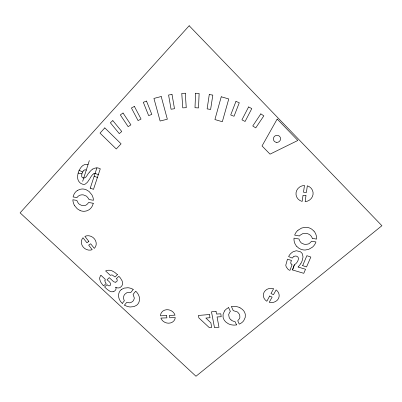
<?xml version="1.0" encoding="UTF-8"?>
<svg xmlns="http://www.w3.org/2000/svg" width="402" height="402" viewBox="0 0 402 402"><rect width="100%" height="100%" fill="white"/><g stroke="black" fill="none" stroke-linecap="round" stroke-linejoin="round"><path stroke-width="0.6" d="M88.038 164.619A6.432 5.849 48.7 0 0 84.656 164.589C81.455 165.699 79.712 168.971 78.546 171.94A30.034 27.537 45.1 0 0 78.149 173.071C77.355 176.227 77.084 180.171 79.762 182.538A7.392 6.703 47.5 0 0 81.103 183.558L82.943 184.327L84.35 184.387A4.256 3.849 47.1 0 0 85.45 183.955L87.43 182.252L89.611 179.031M83.646 170.674A9.879 8.99 47.2 0 0 81.892 173.875L81.696 176.357A2.01 1.819 47.8 0 0 81.832 176.754L81.897 176.885A2.392 2.171 47.8 0 0 82.822 177.865C86.335 179.227 87.334 173.674 89.551 172.076M82.671 181.317L89.339 160.554M90.154 188.468L96.912 167.86A8.362 7.643 47.2 0 1 100.284 168.785L93.485 189.367L90.289 188.051M298.093 267.034L305.535 269.255L303.766 273.315L292.505 269.948L294.199 265.225M292.505 269.948L294.37 264.777M302.636 265.702L306.867 255.682L310.841 257.069L306.535 266.958L302.671 265.616M300.892 263.37L301.239 262.757A19.03 17.487 1.4 0 0 302.123 260.848L303.013 257.064L302.45 254.029A6.186 5.658 -0.7 0 0 300.766 252.064A5.065 4.638 -0.9 0 0 300.133 251.632L296.304 250.737L293.093 251.747A17.964 16.326 -1 0 0 290.993 253.345L290.113 254.245A8.814 8.05 -0.5 0 0 288.782 256.335L288.671 256.622L292.309 258.104L292.571 257.682A6.035 5.507 -0.3 0 1 293.601 256.752M89.847 178.634L90.897 176.875A29.386 27.024 42.6 0 1 91.5 175.955L92.721 174.493A6.573 6.005 46.6 0 1 93.505 173.885M224.522 310.977L223.095 314.274L223.07 317.113A9.553 8.477 12.7 0 0 224.638 320.69L225.979 322.158L228.386 323.786A11.738 10.427 12.6 0 0 236.557 324.881M122.278 303.43L124.354 300.766A9.306 8.201 27.4 0 1 123.781 299.289L123.63 298.631A6.382 5.618 27.7 0 1 123.6 296.907L123.922 295.736A7.442 6.553 27.5 0 1 124.736 294.314L127.007 292.606L129.72 292.334A9.145 8.035 27.5 0 1 130.796 292.515L133.223 289.4M124.509 305.118L126.665 302.43L129.57 302.817A5.211 4.588 27.8 0 0 130.831 302.55L132.479 301.59A6.829 6.01 28 0 0 133.484 300.455L134.193 298.741A5.191 4.568 27.8 0 0 134.263 297.872L133.112 294.385L135.68 291.184A11.472 10.09 27.8 0 1 139.509 298.229L139.368 300.847L138.801 302.555A9.341 8.221 27.6 0 1 136.449 305.374L133.886 306.62L130.137 306.982A11.532 10.161 27.8 0 1 124.514 305.108M83.626 170.659L84.842 169.755A1.156 1.05 48.7 0 1 85.139 169.744L85.365 169.785A2.467 2.241 48.5 0 1 86.229 170.242M297.982 230.245L301.691 228.024L305.093 227.326A10.372 9.573 -4.5 0 1 309.656 228.06L311.635 229.075L313.972 231.13M121.55 289.41L124.112 288.128L127.891 287.737A11.477 10.095 27.9 0 1 133.218 289.41M293.596 256.742C295.731 254.742 299.807 257.049 298.173 260.004A9.748 8.934 0.8 0 1 294.38 264.797M92.837 169.061L94.947 168.121L96.912 167.86M77.43 190.453L80.028 189.302L82.038 189A9.934 8.955 44.1 0 1 86.264 189.774L89.098 191.498L91.807 194.724A12.201 10.98 44 0 1 93.465 200.271L88.988 199.538A9.713 8.728 43.7 0 0 88.495 198.498L86.556 196.186L83.49 194.93A7.894 7.105 43.5 0 0 81.606 194.854L80.269 195.111A6.774 6.095 43.7 0 0 78.616 195.94L78.073 196.377A9.854 8.874 43.2 0 0 76.993 197.583L73.104 196.95A12.176 10.975 43.8 0 1 77.415 190.427M113.093 291.726L111.716 291.787A5.367 4.718 30.6 0 1 110.168 291.415L107.711 289.777A30.823 27.542 30.6 0 1 104.887 287.229L104.62 286.958L107.053 284.631A5.417 4.774 31.1 0 0 108.088 285.541C108.927 286.209 110.329 285.802 110.59 284.742C110.997 282.49 108.259 281.008 107.058 279.742L109.254 277.636L113.399 281.511A3.824 3.382 30.9 0 0 114.248 281.988L115.63 282.214M93.264 203.281L88.611 202.472L87.475 203.98L85.963 205.11A5.512 4.965 43.8 0 1 85.073 205.447L82.988 205.613A7.261 6.543 44.1 0 1 81.269 205.241L79.315 204.216A5.538 4.985 43.9 0 1 78.274 203.216L76.832 200.432L72.868 199.744A12.236 11.025 43.7 0 0 74.591 205.658M312.334 238.341L316.53 239.11A12.708 11.723 -4 0 0 313.997 231.115M78.149 173.071L81.918 173.88M95.128 173.393L98.334 174.689M94.179 176.197L97.4 177.523M80.088 210.517L77.29 208.819L74.601 205.653M78.882 170.192L82.681 172.026M239.969 307.751L242.406 309.404L243.753 310.892A9.573 8.497 12.2 0 1 245.295 314.52L245.235 317.369L243.748 320.655A11.799 10.482 12.5 0 1 239.235 324.112L237.738 320.746L239.517 318.61A5.337 4.734 12.4 0 0 239.873 317.424L239.763 315.5A6.985 6.196 12.6 0 0 239.17 313.997L237.894 312.394A5.316 4.718 12.4 0 0 237.1 311.811L233.255 310.671L231.472 306.676M231.06 319.922L230.11 318.962A7.633 6.774 12.2 0 1 229.17 317.449L228.658 314.59L229.698 312.218A9.387 8.321 12 0 1 230.381 311.449L228.622 307.625M296.606 246.245L298.917 248.265L300.872 249.265A10.346 9.532 -3.9 0 0 305.369 250.004L308.736 249.335L312.434 247.18A12.763 11.774 -3.9 0 0 315.942 241.959L311.666 241.215L309.369 243.451A5.789 5.332 -4.3 0 1 308.002 244.064L305.701 244.371A7.583 6.995 -4.5 0 1 303.827 244.12L301.736 243.21A5.754 5.306 -4.2 0 1 300.927 242.557L299.711 240.904L298.987 239.014L294.008 238.145A12.738 11.738 -4.4 0 0 296.581 246.265M291.133 263.903L291.018 263.742A1.824 1.663 0.6 0 1 290.872 263.456L290.777 262.476A3.698 3.372 0.3 0 1 291.013 261.627L291.485 260.441L287.46 259.179L285.782 265.199A8.643 7.879 0.4 0 0 286.375 267.089L288.003 269.275A6.005 5.472 0.9 0 0 289.968 270.36L292.113 264.672A3.131 2.854 0.4 0 1 291.123 263.913M236.567 324.916L235.054 321.63A9.542 8.482 12.1 0 1 233.381 321.208L232.693 320.932A6.538 5.804 12.3 0 1 231.055 319.927M115.741 287.179L116.042 288.184A3.724 3.276 30.4 0 1 116.007 288.988L115.942 289.264A4.342 3.819 30.5 0 1 115.032 290.601A5.412 4.759 30.7 0 1 113.113 291.772M300.927 263.385A27.125 25.03 2.4 0 1 298.073 267.018M312.334 238.346A10.281 9.472 -3.4 0 0 311.58 236.763L311.148 236.135A7.075 6.517 -4.1 0 0 309.691 234.723L308.389 233.999A8.246 7.593 -3.8 0 0 306.43 233.401L302.922 233.547L300.264 235.135A10.156 9.341 -4.2 0 0 299.46 235.989L294.666 235.11A12.748 11.748 -4.5 0 1 297.977 230.235M231.487 306.711A11.748 10.417 12.4 0 1 239.984 307.726M224.517 310.972A11.748 10.417 12.4 0 1 228.627 307.636M121.55 289.41A9.346 8.231 28.1 0 0 119.228 292.269L118.685 293.988L118.61 296.606A11.477 10.11 27.8 0 0 122.303 303.404M80.088 210.517A9.909 8.919 43.6 0 0 84.254 211.291L86.244 211.01L88.827 209.899A12.196 10.975 44 0 0 93.224 203.271M115.6 282.119A2.357 2.085 30.9 0 0 117.228 279.938L117.103 279.641A2.633 2.327 30.8 0 0 116.354 278.697L118.826 276.335L119.233 276.722A13.447 11.834 30.9 0 1 120.399 278.008L122.163 280.968L122.625 283.526A5.281 4.668 30.3 0 1 122.469 284.435L122.334 284.842A6.759 5.975 30.5 0 1 120.836 286.922A7.075 6.251 30.6 0 1 119.665 287.716A4.332 3.824 30.2 0 1 115.781 287.254M93.56 173.95A2.92 2.668 47.2 0 1 95.118 173.322M89.581 172.096A18.17 16.643 45.3 0 1 92.782 168.991M104.952 280.641L104.952 280.767A3.467 3.055 31.5 0 0 105.364 282.33L106.168 283.425L103.626 285.862A18.07 16.025 31.3 0 1 102.455 284.631L100.475 281.782L99.606 278.752A5.362 4.723 32 0 1 99.676 277.847L100.329 276.104A10.633 9.372 31.3 0 1 100.897 275.224L105.239 279.279L104.952 280.641M195.583 93.234L194.995 107.721L198.513 107.927L199.131 93.425L195.583 93.234M305.982 195.618L305.158 201.663A8.598 8.105 -12 0 0 313.057 194.422A8.598 8.105 -12 0 0 307.314 185.819L306.404 192.518L303.495 192.196L304.48 185.453A8.598 8.105 -12 0 0 296.053 192.648A8.598 8.105 -12 0 0 302.143 201.427L303.038 195.297L305.982 195.618M209.286 94.525L207.12 108.882L210.618 109.46L212.814 95.098L209.286 94.525M221.241 96.781L214.909 119.555L222.326 121.711L228.768 98.952L221.241 96.781M235.939 101.415L230.708 114.977L234.029 116.273L239.29 102.721L235.939 101.415M248.602 106.927L241.924 119.836L245.094 121.469L251.803 108.58L248.602 106.927M269.672 296.003L266.838 301.264A7.945 7.13 6.3 0 1 264.104 292.194A7.945 7.13 6.3 0 1 273.626 288.666L270.988 293.555L273.471 294.681L276.134 289.897A7.945 7.13 6.3 0 1 278.37 298.746A7.945 7.13 6.3 0 1 269.234 302.289L272.119 297.108L269.672 296.003M277.189 119.032L262.034 145.956L270.038 154.147L297.852 140.454L277.189 119.032M260.838 113.872L252.763 125.957L255.737 127.911L263.833 115.851L260.838 113.872M189.176 25.748L20.1 212.844L195.985 376.252L381.9 225.708L189.176 25.748M104.801 127.881L100.028 133.117L116.273 148.976L121.087 143.831L104.801 127.881M117.459 274.682L115.052 276.983L112.238 275.033A2.231 1.975 31.5 0 0 111.329 274.993L110.349 275.38L105.605 270.943A8.583 7.578 31.6 0 1 109.203 270.229L109.59 270.255A7.583 6.703 31.7 0 1 111.977 270.807L114.766 272.385L117.459 274.682M112.841 120.615L110.349 122.756L119.263 133.615L121.766 131.504L112.841 120.615M88.857 241.436L86.887 242.788L83.018 237.748A7.764 6.904 37.5 0 0 82.988 246.818A7.764 6.904 37.5 0 0 92.199 249.702L88.686 245.13L90.681 243.763L94.299 248.386A7.764 6.904 37.5 0 0 94.545 238.989A7.764 6.904 37.5 0 0 84.897 236.376L88.857 241.436M123.052 113.022L120.309 114.897L128.158 126.68L130.906 124.836L123.052 113.022M134.394 106.404L131.419 107.982L138.057 120.6L141.032 119.052L134.394 106.404M146.494 101.053L143.323 102.304L148.65 115.615L151.81 114.394L146.494 101.053M161.212 96.525L153.926 98.425L160.122 121.027L167.343 119.218L161.212 96.525M172.021 94.46L168.574 95.018L171.066 109.243L174.488 108.711L172.021 94.46M216.04 311.369L211.482 311.821L214.497 327.665L218.979 327.238L217.075 316.952L221.19 316.716L220.798 313.806L216.537 314.057L216.04 311.369M209.447 314.525L198.432 315.449L198.874 317.917L209.281 327.61L211.668 327.424L210.874 322.826L205.879 318.052L210 317.741L209.447 314.525M185.287 93.229L181.769 93.415L182.759 107.862L186.252 107.686L185.287 93.229M166.564 315.55L160.473 315.826A7.532 6.628 21.8 0 1 166.865 309.691A7.532 6.628 21.8 0 1 175.016 315.168L169.383 315.424L169.734 317.766L175.277 317.575A7.532 6.628 21.8 0 1 168.82 323.198A7.532 6.628 21.8 0 1 160.875 318.067L166.915 317.861L166.564 315.55M276.767 142.403A3.623 3.523 -28.4 0 0 280.204 137.193A3.623 3.523 -28.4 0 0 273.973 136.976A3.623 3.523 -28.4 0 0 276.767 142.403"/></g></svg>
